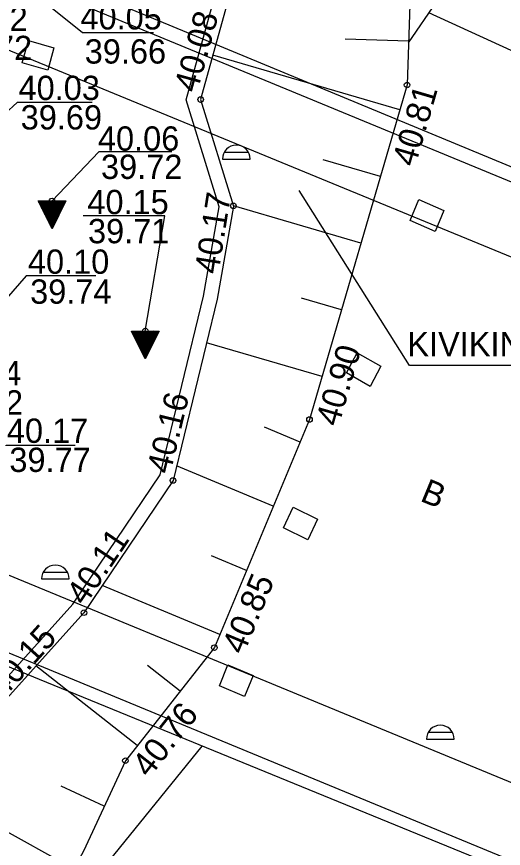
# Model space of a CAD drawing. Extents: x 642909.5 to 642985.5, y 6455634 to 6455689.4.
# Drawn here: x 642939.87 to 642946.87, y 6455653.8 to 6455665.78 of the extents above; entities that cross this region are included whole.
import ezdxf

# ---------------------------------------------------------------- set-up
doc = ezdxf.new("R2010")
doc.units = 0
for name, color, linetype in [('ABIJOONIS', 7, 'Continuous'), ('AED', 7, 'Continuous'), ('HALJASTUS', 7, 'Continuous'), ('KORGUS', 7, 'Continuous'), ('RAJATIS', 7, 'Continuous'), ('RELJEEF', 7, 'Continuous'), ('SKKAEV', 7, 'Continuous'), ('TEE', 7, 'Continuous'), ('VEEKOGU', 7, 'Continuous')]:
    doc.layers.add(name, color=color, linetype=linetype)

msp = doc.modelspace()

# ---------------------------------------------------------------- linework, layer by layer
at = {"layer": 'ABIJOONIS'}
for points in [[(642941.837, 6455665.544), (642940.812, 6455665.544), (642939.875, 6455666.302)], [(642940.951, 6455664.543), (642939.875, 6455664.543), (642939.158, 6455663.892)], [(642942.098, 6455663.831), (642941.047, 6455663.831), (642940.375, 6455663.125)], [(642948.769, 6455660.755), (642945.523, 6455660.755), (642943.931, 6455663.274)], [(642941.718, 6455661.252), (642941.998, 6455662.91), (642940.823, 6455662.91)], [(642941.008, 6455662.046), (642940.003, 6455662.046), (642939.486, 6455661.456)], [(642940.708, 6455659.606), (642939.721, 6455659.606), (642938.975, 6455658.978)]]:
    msp.add_lwpolyline(points, dxfattribs=at)
at = {"layer": 'AED'}
for p, q in [((642951.97, 6455661.333), (642923.619, 6455673.068)), ((642920.18, 6455664.701), (642948.515, 6455652.999))]:
    msp.add_line(p, q, dxfattribs=at)
at = {"layer": 'HALJASTUS'}
msp.add_lwpolyline([(642937.179, 6455651.917), (642938.167, 6455653.924), (642939.519, 6455656.036), (642940.676, 6455657.319), (642941.931, 6455659.182), (642942.555, 6455661.753), (642942.782, 6455663.038), (642942.307, 6455664.582), (642943.342, 6455668.333), (642944.305, 6455671.115), (642945.59, 6455673.208), (642946.838, 6455675.85), (642946.389, 6455676.268), (642944.071, 6455677.77)], dxfattribs=at)
at = {"layer": 'KORGUS'}
for centre in [(642945.487, 6455664.795), (642942.515, 6455664.585), (642940.375, 6455663.125), (642942.986, 6455663.055), (642941.718, 6455661.252), (642944.082, 6455659.979), (642942.117, 6455659.1), (642940.834, 6455657.196), (642942.712, 6455656.694), (642941.432, 6455655.066)]:
    msp.add_circle(centre, 0.04, dxfattribs=at)
at = {"layer": 'RAJATIS'}
msp.add_lwpolyline([(642951.847, 6455661.602), (642923.921, 6455673.179), (642920.291, 6455664.45), (642934.345, 6455658.629), (642948.248, 6455652.941), (642951.847, 6455661.602)], dxfattribs=at)
for points in [[(642939.945, 6455665.112), (642940.035, 6455665.434), (642940.403, 6455665.331), (642940.313, 6455665.009)], [(642945.889, 6455662.684), (642945.529, 6455662.844), (642945.654, 6455663.146), (642946.014, 6455662.986)], [(642944.957, 6455660.455), (642944.614, 6455660.648), (642944.767, 6455660.937), (642945.11, 6455660.744)], [(642944.06, 6455658.244), (642943.707, 6455658.42), (642943.845, 6455658.716), (642944.198, 6455658.541)], [(642943.148, 6455655.988), (642942.786, 6455656.142), (642942.906, 6455656.446), (642943.269, 6455656.292)]]:
    msp.add_lwpolyline(points, close=True, dxfattribs=at)
at = {"layer": 'RELJEEF'}
for p, q in [((642951.973, 6455663.004), (642945.801, 6455665.832)), ((642945.509, 6455665.424), (642944.597, 6455665.455)), ((642945.383, 6455664.439), (642942.691, 6455665.224)), ((642945.103, 6455663.479), (642944.28, 6455663.719)), ((642944.823, 6455662.519), (642942.986, 6455663.055)), ((642944.543, 6455661.559), (642943.966, 6455661.727)), ((642944.263, 6455660.599), (642942.599, 6455661.084)), ((642943.946, 6455659.652), (642943.433, 6455659.866)), ((642943.561, 6455658.729), (642942.168, 6455659.31)), ((642943.176, 6455657.806), (642942.673, 6455658.016)), ((642942.791, 6455656.883), (642941.099, 6455657.589)), ((642941.603, 6455655.283), (642940.144, 6455656.43)), ((642942.221, 6455656.069), (642941.752, 6455656.437)), ((642941.127, 6455654.409), (642940.507, 6455654.697)), ((642940.689, 6455653.511), (642938.804, 6455654.547))]:
    msp.add_line(p, q, dxfattribs=at)
for points in [[(642948.639, 6455673.736), (642947.236, 6455671.353), (642946.465, 6455669.012), (642945.557, 6455666.821), (642945.487, 6455664.795), (642944.082, 6455659.979), (642942.712, 6455656.694), (642941.432, 6455655.066), (642940.826, 6455653.761), (642939.426, 6455651.214)], [(642945.508, 6455665.401), (642946.729, 6455667.192), (642950.071, 6455667.907), (642956.937, 6455667.17), (642958.286, 6455664.756), (642961.451, 6455663.097)], [(642954.305, 6455644.753), (642943.364, 6455649.096), (642941.9, 6455650.344), (642941.204, 6455653.631), (642942.538, 6455655.277)], [(642954.305, 6455644.753), (642943.364, 6455649.096), (642941.9, 6455650.344), (642941.204, 6455653.631), (642942.538, 6455655.277)]]:
    msp.add_lwpolyline(points, dxfattribs=at)
at = {"layer": 'SKKAEV'}
for p, q in [((642942.854, 6455663.828), (642943.201, 6455663.828)), ((642942.828, 6455663.728), (642943.228, 6455663.728)), ((642940.249, 6455657.782), (642940.596, 6455657.782)), ((642940.223, 6455657.682), (642940.623, 6455657.682)), ((642945.793, 6455655.476), (642946.139, 6455655.476)), ((642945.766, 6455655.376), (642946.166, 6455655.376))]:
    msp.add_line(p, q, dxfattribs=at)
for centre in [(642943.028, 6455663.728), (642940.423, 6455657.682), (642945.966, 6455655.376)]:
    msp.add_arc(centre, 0.2, 0, 180, dxfattribs=at)
at = {"layer": 'TEE'}
for points in [[(642923.461, 6455672.072), (642925.744, 6455671.102), (642939.528, 6455665.387), (642951.393, 6455660.507)], [(642948.681, 6455654.049), (642934.745, 6455659.803), (642920.766, 6455665.592)]]:
    msp.add_lwpolyline(points, dxfattribs=at)
at = {"layer": 'VEEKOGU'}
for p, q in [((642940.175, 6455663.125), (642940.575, 6455663.125)), ((642940.375, 6455662.725), (642940.175, 6455663.125)), ((642940.18, 6455663.125), (642940.481, 6455662.938)), ((642940.181, 6455663.113), (642940.477, 6455662.929)), ((642940.19, 6455663.096), (642940.472, 6455662.92)), ((642940.199, 6455663.125), (642940.486, 6455662.947)), ((642940.218, 6455663.125), (642940.49, 6455662.956)), ((642940.237, 6455663.125), (642940.495, 6455662.965)), ((642940.256, 6455663.125), (642940.499, 6455662.974)), ((642940.275, 6455663.125), (642940.504, 6455662.983)), ((642940.294, 6455663.125), (642940.508, 6455662.992)), ((642940.313, 6455663.125), (642940.513, 6455663.001)), ((642940.332, 6455663.125), (642940.517, 6455663.01)), ((642940.351, 6455663.125), (642940.522, 6455663.019)), ((642940.369, 6455663.125), (642940.526, 6455663.028)), ((642940.575, 6455663.125), (642940.375, 6455662.725)), ((642940.388, 6455663.125), (642940.531, 6455663.037)), ((642940.407, 6455663.125), (642940.535, 6455663.046)), ((642940.426, 6455663.125), (642940.54, 6455663.055)), ((642940.445, 6455663.125), (642940.544, 6455663.064)), ((642940.464, 6455663.125), (642940.549, 6455663.073)), ((642940.483, 6455663.126), (642940.553, 6455663.082)), ((642940.502, 6455663.125), (642940.558, 6455663.091)), ((642940.521, 6455663.125), (642940.562, 6455663.1)), ((642940.54, 6455663.125), (642940.567, 6455663.109)), ((642940.559, 6455663.125), (642940.571, 6455663.117)), ((642940.198, 6455663.079), (642940.468, 6455662.911)), ((642940.207, 6455663.061), (642940.463, 6455662.902)), ((642940.215, 6455663.044), (642940.459, 6455662.893)), ((642940.224, 6455663.027), (642940.455, 6455662.884)), ((642940.232, 6455663.01), (642940.45, 6455662.875)), ((642940.241, 6455662.993), (642940.446, 6455662.866)), ((642940.249, 6455662.976), (642940.441, 6455662.857)), ((642940.258, 6455662.959), (642940.437, 6455662.848)), ((642940.266, 6455662.942), (642940.432, 6455662.839)), ((642940.275, 6455662.925), (642940.428, 6455662.83)), ((642940.284, 6455662.908), (642940.423, 6455662.821)), ((642940.292, 6455662.891), (642940.419, 6455662.812)), ((642940.301, 6455662.874), (642940.414, 6455662.803)), ((642940.309, 6455662.856), (642940.41, 6455662.794)), ((642940.318, 6455662.839), (642940.405, 6455662.785)), ((642940.326, 6455662.822), (642940.401, 6455662.776)), ((642940.335, 6455662.805), (642940.396, 6455662.767)), ((642940.343, 6455662.788), (642940.392, 6455662.758)), ((642940.352, 6455662.771), (642940.387, 6455662.749)), ((642940.36, 6455662.754), (642940.383, 6455662.74)), ((642940.369, 6455662.737), (642940.378, 6455662.731)), ((642941.518, 6455661.252), (642941.918, 6455661.252)), ((642941.718, 6455660.852), (642941.518, 6455661.252)), ((642941.523, 6455661.252), (642941.824, 6455661.065)), ((642941.524, 6455661.24), (642941.82, 6455661.056)), ((642941.533, 6455661.223), (642941.815, 6455661.047)), ((642941.541, 6455661.206), (642941.811, 6455661.038)), ((642941.542, 6455661.252), (642941.829, 6455661.074)), ((642941.55, 6455661.188), (642941.806, 6455661.029)), ((642941.561, 6455661.252), (642941.833, 6455661.083)), ((642941.58, 6455661.252), (642941.838, 6455661.092)), ((642941.599, 6455661.252), (642941.842, 6455661.101)), ((642941.618, 6455661.252), (642941.847, 6455661.11)), ((642941.637, 6455661.252), (642941.851, 6455661.119)), ((642941.656, 6455661.252), (642941.856, 6455661.128)), ((642941.675, 6455661.252), (642941.86, 6455661.137)), ((642941.694, 6455661.252), (642941.865, 6455661.146)), ((642941.712, 6455661.252), (642941.869, 6455661.155)), ((642941.918, 6455661.252), (642941.718, 6455660.852)), ((642941.731, 6455661.252), (642941.874, 6455661.164)), ((642941.75, 6455661.252), (642941.878, 6455661.173)), ((642941.769, 6455661.252), (642941.883, 6455661.182)), ((642941.788, 6455661.252), (642941.887, 6455661.191)), ((642941.807, 6455661.252), (642941.892, 6455661.2)), ((642941.826, 6455661.253), (642941.896, 6455661.209)), ((642941.845, 6455661.252), (642941.901, 6455661.218)), ((642941.864, 6455661.252), (642941.905, 6455661.227)), ((642941.883, 6455661.252), (642941.91, 6455661.236)), ((642941.902, 6455661.252), (642941.914, 6455661.244)), ((642941.558, 6455661.171), (642941.802, 6455661.02)), ((642941.567, 6455661.154), (642941.798, 6455661.011)), ((642941.575, 6455661.137), (642941.793, 6455661.002)), ((642941.584, 6455661.12), (642941.789, 6455660.993)), ((642941.592, 6455661.103), (642941.784, 6455660.984)), ((642941.601, 6455661.086), (642941.78, 6455660.975)), ((642941.609, 6455661.069), (642941.775, 6455660.966)), ((642941.618, 6455661.052), (642941.771, 6455660.957)), ((642941.627, 6455661.035), (642941.766, 6455660.948)), ((642941.635, 6455661.018), (642941.762, 6455660.939)), ((642941.644, 6455661.001), (642941.757, 6455660.93)), ((642941.652, 6455660.983), (642941.753, 6455660.921)), ((642941.661, 6455660.966), (642941.748, 6455660.912)), ((642941.669, 6455660.949), (642941.744, 6455660.903)), ((642941.678, 6455660.932), (642941.739, 6455660.894)), ((642941.686, 6455660.915), (642941.735, 6455660.885)), ((642941.695, 6455660.898), (642941.73, 6455660.876)), ((642941.703, 6455660.881), (642941.726, 6455660.867)), ((642941.712, 6455660.864), (642941.721, 6455660.858))]:
    msp.add_line(p, q, dxfattribs=at)
msp.add_lwpolyline([(642947.734, 6455675.014), (642946.625, 6455674.931), (642945.766, 6455673.113), (642944.487, 6455671.029), (642943.533, 6455668.274), (642942.515, 6455664.585), (642942.987, 6455663.051), (642942.751, 6455661.712), (642942.117, 6455659.1), (642940.834, 6455657.196), (642939.679, 6455655.914), (642938.362, 6455653.857), (642938.131, 6455651.389)], dxfattribs=at)

# ---------------------------------------------------------------- texts
at = {"layer": 'ABIJOONIS'}
msp.add_text('KIVIKINDLUSTUS', height=0.35, dxfattribs=at).set_placement((642945.491, 6455660.89))
at = {"layer": 'KORGUS'}
for s, p in [('40.12', (642938.854, 6455665.574)), ('40.05', (642940.785, 6455665.594)), ('39.72', (642938.918, 6455665.153)), ('39.66', (642940.846, 6455665.103)), ('40.03', (642939.893, 6455664.578)), ('39.69', (642939.924, 6455664.154)), ('40.06', (642941.036, 6455663.849)), ('39.72', (642941.08, 6455663.442)), ('40.15', (642940.884, 6455662.935)), ('39.71', (642940.893, 6455662.516)), ('40.10', (642940.028, 6455662.076)), ('39.74', (642940.06, 6455661.645)), ('40.04', (642938.762, 6455660.469)), ('39.72', (642938.787, 6455660.049)), ('40.17', (642939.725, 6455659.642)), ('39.77', (642939.761, 6455659.223))]:
    msp.add_text(s, height=0.35, dxfattribs=at).set_placement(p)
for s, rotation, p in [('40.08', 74.5729, (642942.463, 6455664.669)), ('40.81', 73.7361, (642945.602, 6455663.603)), ('40.17', 81.0973, (642942.771, 6455662.06)), ('40.90', 73.7361, (642944.5, 6455659.863)), ('40.16', 76.3567, (642942.076, 6455659.18)), ('40.11', 56.0262, (642940.847, 6455657.282)), ('40.85', 67.3616, (642943.132, 6455656.579)), ('40.15', 47.9832, (642939.677, 6455655.954)), ('40.76', 51.8241, (642941.774, 6455654.806))]:
    msp.add_text(s, height=0.35, rotation=rotation, dxfattribs=at).set_placement(p)
at = {"layer": 'RAJATIS'}
msp.add_text('B', height=0.35, rotation=337.6082, dxfattribs=at).set_placement((642945.66, 6455658.811))

doc.saveas('drawing.dxf')
